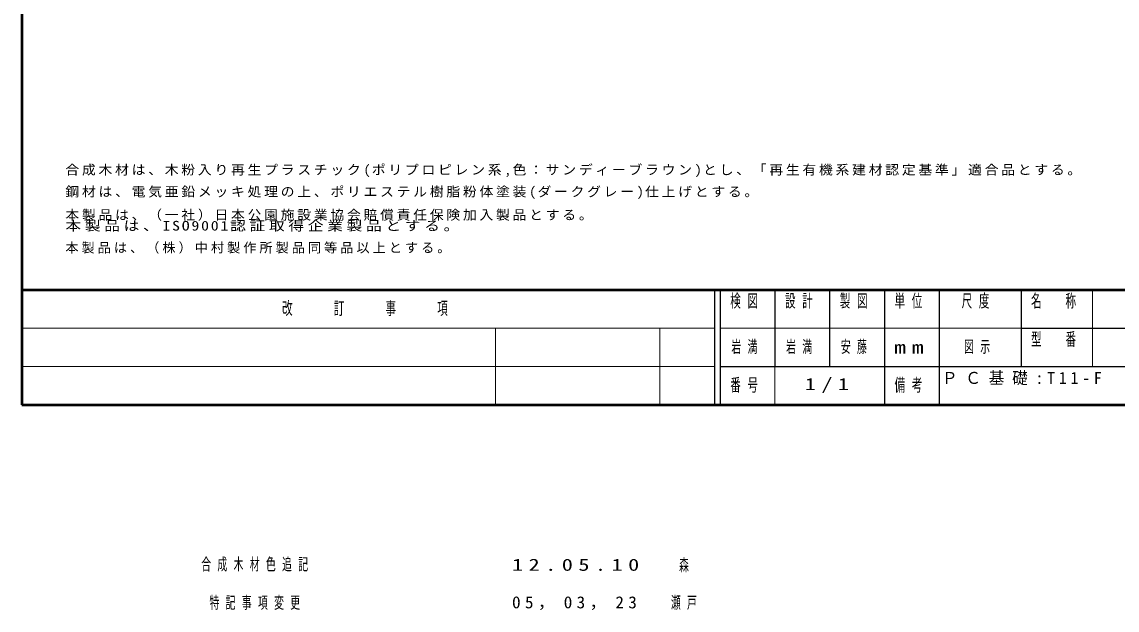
# Model space of a CAD drawing. Units: millimetres on the paper, scale 1:20. Extents: x -724 to 12, y -38 to 257.
# Drawn here: x -365 to -165, y -37.5 to 69.9 of the extents above; entities that cross this region are included whole.
import ezdxf
from ezdxf.enums import TextEntityAlignment as Align

# ---------------------------------------------------------------- set-up
doc = ezdxf.new("R2010")
doc.units = ezdxf.units.MM
doc.layers.add('LY_1', color=7, linetype='Continuous', lineweight=25)
doc.layers.add('LY_2', color=7, linetype='Continuous', lineweight=13)
doc.styles.add('ＭＳ ゴシック', font='')
doc.styles.get('ＭＳ ゴシック').set_extended_font_data('MS Gothic')

msp = doc.modelspace()

# ---------------------------------------------------------------- linework, layer by layer
at = {"layer": 'LY_2', "lineweight": 50}
for p, q in [((-365, 257), (-365, 0)), ((-365, 21), (0, 21)), ((-365, 0), (0, 0))]:
    msp.add_line(p, q, dxfattribs=at)
at = {"layer": 'LY_2', "color": 211, "lineweight": 25}
for p, q in [((-238.5, 21), (-238.5, 0)), ((-237.5, 21), (-237.5, 0)), ((-227.5, 21), (-227.5, 7)), ((-217.5, 21), (-217.5, 7)), ((-207.5, 21), (-207.5, 0)), ((-197.5, 21), (-197.5, 7)), ((-182.5, 21), (-182.5, 7)), ((-182.5, 14), (-70, 14)), ((-237.5, 7), (0, 7))]:
    msp.add_line(p, q, dxfattribs=at)
at = {"layer": 'LY_2'}
for p, q in [((-169.5, 21), (-169.5, 7)), ((-365, 14), (-238.5, 14)), ((-278.5, 14), (-278.5, 0)), ((-248.5, 14), (-248.5, 0)), ((-237.5, 14), (-182.5, 14)), ((-365, 7), (-238.5, 7)), ((-227.5, 7), (-227.5, 0))]:
    msp.add_line(p, q, dxfattribs=at)
at = {"layer": 'LY_2', "lineweight": 25}
msp.add_line((-197.5, 7), (-197.5, 0), dxfattribs=at)

# ---------------------------------------------------------------- texts
at = {"layer": 'LY_1', "style": 'ＭＳ ゴシック', "width": 0.6}
msp.add_text('森', height=2.199, dxfattribs=at).set_placement((-245, -29.246), align=Align.MIDDLE_LEFT)
at = {"layer": 'LY_1', "style": 'ＭＳ ゴシック'}
for s, insert, char_height, attachment_point in [('\\T1.2;\\W1.05;合成木材は、木粉入り再生プラスチック(ポリプロピレン系,色：サンディーブラウン)とし、「再生有機系建材認定基準」適合品とする。', (-357.06, 41.576), 1.76, 7), ('\\T1.2;\\W1.05;鋼材は、電気亜鉛メッキ処理の上、ポリエステル樹脂粉体塗装(ダークグレー)仕上げとする。', (-357.06, 37.576), 1.76, 7), ('\\T1.2;\\W1.05;本製品は、（一社）日本公園施設業協会賠償責任保険加入製品とする。', (-357.06, 33.576), 1.76, 7), ('\\T1.23;\\W1.2;本製品は、ISO9001認証取得企業製品とする。', (-357.06, 33.576), 1.76, 1), ('\\T1.23;本製品は、（株）中村製作所製品同等品以上とする。', (-357.06, 29.576), 1.76, 1), ('\\T1.64;\\W0.6;岩満', (-232.5, 10.5), 2.199, 5), ('\\T1.64;\\W0.6;岩満', (-222.5, 10.5), 2.199, 5), ('\\T1.64;\\W0.6;安藤', (-212.5, 10.5), 2.199, 5), ('\\T1.64;\\W0.6;図示', (-190, 10.5), 2.199, 5), ('\\T1.5;\\W0.95;ＰＣ基礎:T11-F', (-197, 6), 2.199, 1), ('\\T1.5;\\W1.35;1/1', (-217.5, 3.5), 2.199, 5), ('\\T1.64;\\W0.6;合成木材色追記', (-332.25, -29.246), 2.199, 4), ('\\T1.5;\\W1.35;12.05.10', (-275.5, -29.246), 2.199, 4), ('\\T1.64;\\W0.6;特記事項変更', (-330.75, -36.246), 2.199, 4), ('\\T1.5;\\W1.05;05，03，23', (-275.5, -36.246), 2.199, 4), ('\\T1.64;\\W0.6;瀬戸', (-246.5, -36.246), 2.199, 4)]:
    msp.add_mtext(s, dxfattribs=dict(at, insert=insert, char_height=char_height, attachment_point=attachment_point))
at = {"layer": 'LY_2', "color": 4, "char_height": 2.346, "style": 'ＭＳ ゴシック'}
for s, insert, attachment_point in [('\\T1.64;\\W0.6;検図', (-232.5, 20.167), 2), ('\\T1.64;\\W0.6;設計', (-222.5, 20.167), 2), ('\\T1.64;\\W0.6;製図', (-212.5, 20.167), 2), ('\\T1.64;\\W0.6;単位', (-202.5, 20.167), 2), ('\\T1.64;\\W0.6;尺度', (-190.25, 20.167), 2), ('\\T1.64;\\W0.6;名\u3000称', (-176, 20.167), 2), ('\\T1.64;\\W0.6;改\u3000\u3000訂\u3000\u3000事\u3000\u3000項', (-301.75, 17.5), 5), ('\\T1.64;\\W0.6;型\u3000番', (-176, 13.167), 2), ('\\T1.5;\\W1.35;mm', (-202.5, 10.5), 5), ('\\T1.64;\\W0.6;番号', (-232.5, 3.5), 5), ('\\T1.64;\\W0.6;備考', (-202.5, 3.5), 5)]:
    msp.add_mtext(s, dxfattribs=dict(at, insert=insert, attachment_point=attachment_point))

doc.saveas('drawing.dxf')
